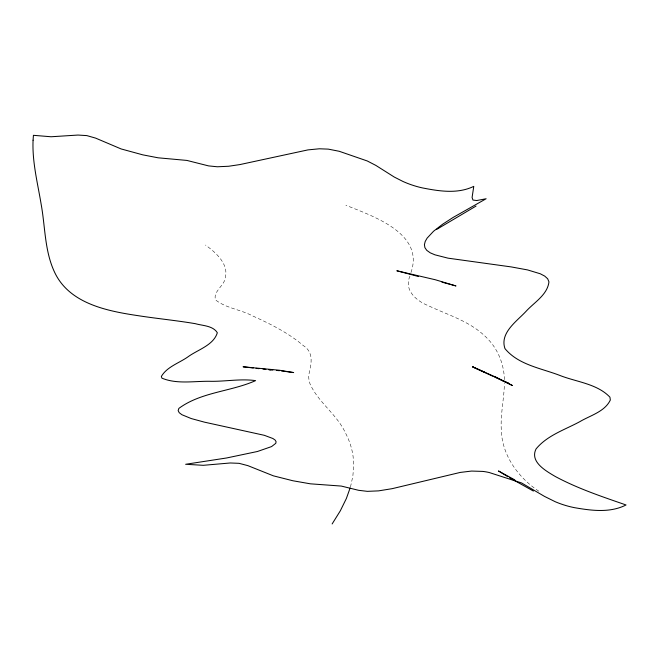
<?xml version="1.0" encoding="UTF-8"?>
<svg xmlns="http://www.w3.org/2000/svg" width="659" height="659" viewBox="0 0 659 659"><rect width="100%" height="100%" fill="white"/><g stroke="black" fill="none" stroke-linecap="round" stroke-linejoin="round"><path stroke-width="0.49" stroke-dasharray="3.29 2.47" d="M350.489 486.952L352.853 476.193L353.677 466.168L353.133 456.835A141.191 93.001 5.6 0 0 345.332 432.691C336.708 414.116 318.14 402.369 309.961 383.703A49.82 32.818 5.6 0 1 308.733 375.119C311.081 364.509 314.532 352.697 303.189 345.481C288.115 332.688 270.174 323.824 252.249 315.752C240.486 309.508 226.004 308.214 215.485 299.878C212.758 290.973 225.46 285.339 225.567 276.253A41.303 27.208 5.6 0 0 224.67 266.187C221.02 257.109 213.154 250.692 205.493 245.041M410.977 272.538C424.75 233.327 372.837 216.21 345.876 205.237M409.972 276.146C403.506 289.869 416.546 301.114 428.169 305.603C445.014 313.7 463.335 319.195 478.409 330.587A86.098 56.715 5.6 0 1 488.904 340.126C498.731 350.843 504.044 365.218 504.423 379.691M538.84 491.227C518.312 477.627 502.092 455.493 501.31 430.203C500.321 414.503 504.069 399.049 504.423 383.406"/><path stroke-width="0.99" d="M350.143 487.915L346.379 498.476L340.324 510.799L332.136 523.954M476.037 206.069L436.802 229.324M268.921 369.683L270.956 369.88M268.864 369.683L272.842 370.061M276.525 370.424L279.441 370.704M256.071 368.356L259.028 368.669M262.974 369.073L265.931 369.386M281.426 370.91L293.659 372.574L279.383 370.234L243.056 366.783L253.27 368.002M441.95 282.151L455.995 285.948L435.335 279.754L396.833 270.767L418.374 276.5M479.044 369.897L472.528 366.783L495.337 376.948L512.208 385.424L495.337 376.948M494.258 376.899L509.25 383.604L502.29 380.441M472.528 366.783L484.76 372.269M493.36 376.487L479.76 370.251M514.77 479.867L498.459 470.954L507.875 476.754M533.386 491.062L509.555 477.75M33.074 140.202C32.102 161.908 37.662 183.12 41.171 204.364C45.257 226.828 44.59 250.552 54.318 271.656C68.956 303.799 107.326 311.097 138.728 315.768C157.567 318.668 176.563 320.488 195.361 323.684C202.7 325.793 212.873 325.554 217.338 332.737C213.491 345.407 197.634 349.665 187.766 356.989C178.96 363.134 166.958 366.816 161.348 376.446L161.949 378.167C177.337 384.584 195.097 380.836 211.382 381.322C226.053 381.429 241.087 378.604 255.585 380.63C230.996 391.619 201.02 392.006 178.853 408.407L178.161 410.623L179.232 412.707L181.9 414.717L191.192 418.539L204.43 422.147L264.317 435.311L272.925 438.523L275.174 440.113L276.096 441.719L275.767 443.334L271.582 446.58L257.455 451.489L226.581 457.98L185.632 464.282L203.31 465.312L230.246 462.98L239.06 463.326L247.875 465.641L273.386 475.839L292.893 480.757L310.356 483.821L341.304 486.07L358.595 490.304L367.384 491.35L378.563 490.873L392.204 488.657L460.229 472.429L471.597 471.061L482.734 471.407A45.199 33.897 -1.2 0 1 489.291 472.544L521.549 482.948L544.474 496.384L555.265 501.738A83.718 62.794 -1.2 0 0 568.042 506.161A79.393 59.557 -1.2 0 0 574.648 507.694C591.609 510.634 610.053 513.089 626.05 504.967C602.038 496.664 577.77 488.558 555.323 476.515C546.122 471.053 529.548 461.934 536.047 448.952C547.168 435.385 564.779 429.8 579.78 421.694C590.25 415.442 604.74 411.784 610.333 400.029L609.937 397.188C596.988 383.587 576.114 381.973 559.31 375.226C540.718 368.167 518.205 364.715 504.959 348.603C499.563 332.877 516.804 321.312 526.104 311.27C534.268 302.308 547.415 294.878 548.955 281.879L547.67 278.773L544.738 276.113L540.281 273.773L527.579 269.926L511.186 266.911L447.988 258.155L434.915 254.819L430.212 252.809L426.768 250.354L424.89 247.619L424.421 244.646L425.203 241.474L427.09 238.163L433.548 231.251L442.568 224.274L452.914 217.569L486.128 198.746L476.778 200.534L472.948 200.056L472.083 197.502L473.772 186.365C457.626 194.174 439.248 191.209 422.37 187.897A79.393 59.681 1.8 0 1 415.771 186.2A83.718 62.934 1.8 0 1 402.995 181.48L394.296 177.065L375.828 165.393L367.244 160.961L339.22 151.282L328.264 149.123L319.343 148.786L307.967 149.89L239.95 164.569L228.632 166.257L217.371 166.776L208.565 165.895L186.892 160.425L158.119 157.806L142.822 154.857L121.149 148.95L95.646 138.126L86.831 135.606L78.017 135.054L51.089 136.759L33.42 135.317L33.074 140.202"/></g></svg>
